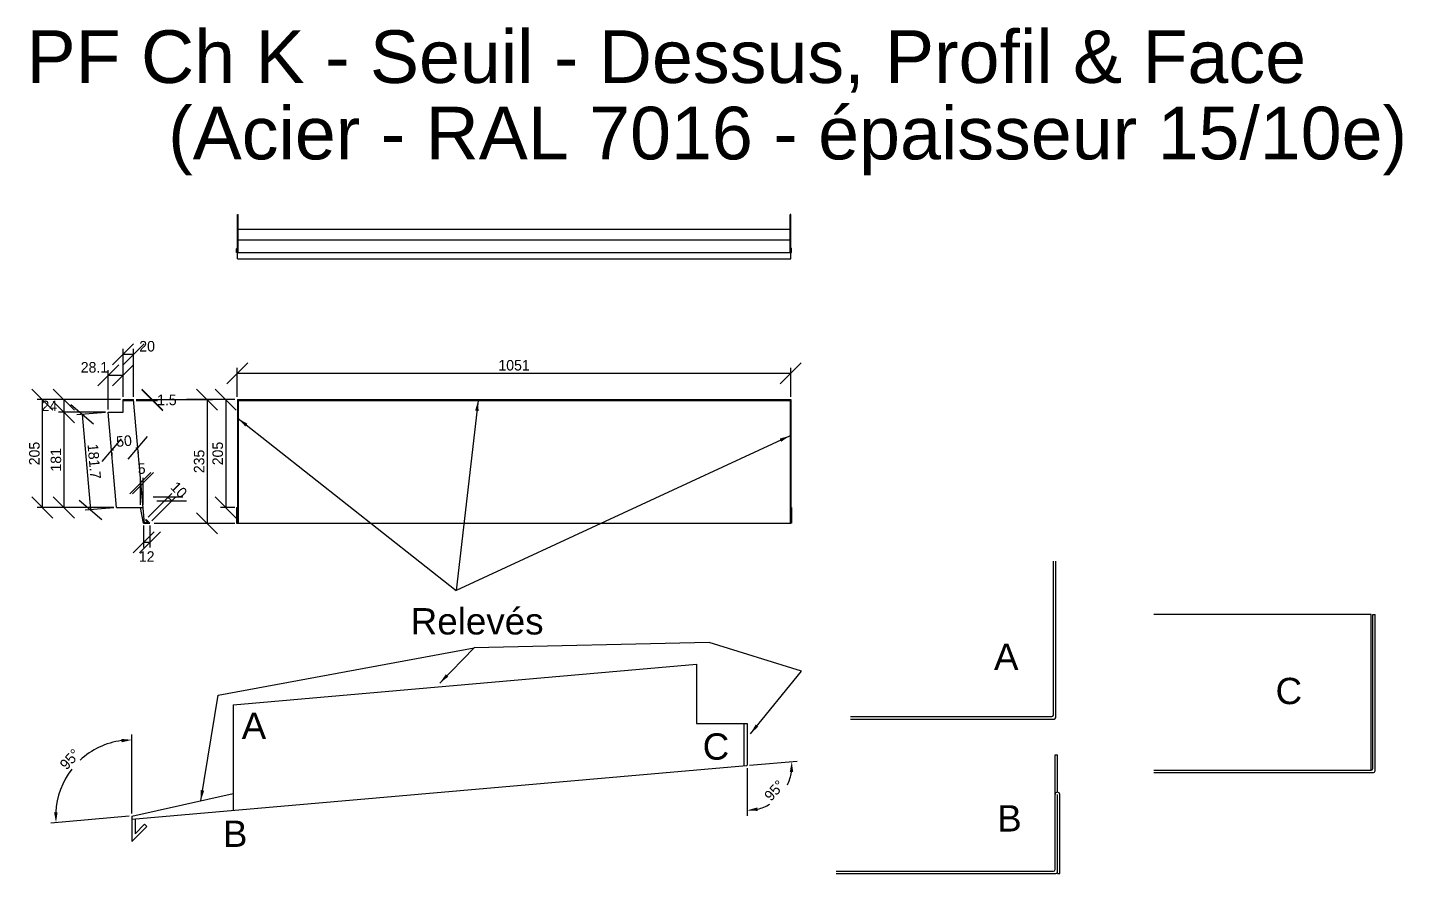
# Model space of a CAD drawing. Header units: millimetres. Extents: x -676 to 20716, y -6551 to 3709.
# Drawn here: x 1611 to 4222, y 2103 to 3709 of the extents above; entities that cross this region are included whole.
import ezdxf

# ---------------------------------------------------------------- set-up
doc = ezdxf.new("R2010")
doc.units = ezdxf.units.MM
doc.layers.get('Defpoints').update_dxf_attribs({"true_color": 0xffffff})
doc.layers.add('0 ... Seuil ... Rectangle', color=5, linetype='Continuous', lineweight=25, true_color=0x0000ff)
doc.layers.add('0 ... Seuil ... Rectangle ... Cotes Angles', color=4, linetype='Continuous', lineweight=25, true_color=0x00ffff)
doc.styles.add('QCADDimTextStyle', font='txt')
doc.styles.add('textstyle25', font='')
doc.styles.add('textstyle26', font='')
doc.styles.add('textstyle27', font='')
doc.styles.add('textstyle28', font='')
doc.styles.add('textstyle29', font='')
doc.styles.add('textstyle30', font='')
doc.styles.add('textstyle31', font='')
doc.styles.add('textstyle32', font='')
doc.styles.add('textstyle33', font='')
doc.styles.get('textstyle25').set_extended_font_data('Liberation Sans')
doc.styles.get('textstyle26').set_extended_font_data('Liberation Sans')
doc.styles.get('textstyle27').set_extended_font_data('Liberation Sans')
doc.styles.get('textstyle28').set_extended_font_data('Liberation Sans')
doc.styles.get('textstyle29').set_extended_font_data('Liberation Sans')
doc.styles.get('textstyle30').set_extended_font_data('Liberation Sans')
doc.styles.get('textstyle31').set_extended_font_data('Liberation Sans')
doc.styles.get('textstyle32').set_extended_font_data('Liberation Sans')
doc.styles.get('textstyle33').set_extended_font_data('Liberation Sans')
doc.dimstyles.new('QCADDimStyle', dxfattribs={"dimtxt": 20, "dimasz": 20, "dimexe": 10, "dimexo": 5, "dimgap": 5, "dimtad": 1, "dimtoh": 1, "dimdec": 4, "dimzin": 0, "dimdsep": 46, "dimtxsty": 'QCADDimTextStyle', "dimcen": 0.09, "dimadec": 0, "dimazin": 0, "dimtfac": 1, "dimtdec": 4, "dimtofl": 0, "dimtmove": 0, "dimatfit": 3, "dimfxl": 1, "dimtolj": 1, "dimtzin": 0, "dimarcsym": 0})

# ---------------------------------------------------------------- blocks, each defined once
blk = doc.blocks.new('*D66')
at = {"layer": '0 ... Seuil ... Rectangle ... Cotes Angles', "color": 0, "lineweight": -2}
for p, q in [((1736.5, 2956.3), (1693.1, 2992.6)), ((1759.4, 2978.4), (1704.9, 2973.6)), ((1714.8, 2974.5), (1730.6, 2793.5)), ((1709, 2811.6), (1752.3, 2775.3)), ((1775.2, 2797.4), (1720.7, 2792.6))]:
    blk.add_line(p, q, dxfattribs=at)
at = {"layer": 'Defpoints', "color": 0}
for p in [(1764.4, 2978.8), (1780.2, 2797.8), (1730.6, 2793.5)]:
    blk.add_point(p, dxfattribs=at)
at = {"layer": '0 ... Seuil ... Rectangle ... Cotes Angles', "color": 0, "insert": (1737.7, 2885.3), "char_height": 20, "attachment_point": 5, "rotation": 275, "style": 'QCADDimTextStyle'}
blk.add_mtext('\\A1;181.7', dxfattribs=at)
blk = doc.blocks.new('*D67')
at = {"layer": '0 ... Seuil ... Rectangle ... Cotes Angles', "color": 0, "lineweight": -2}
for p, q in [((1700.1, 2982.8), (1660.1, 3022.8)), ((1787.5, 3002.8), (1670.1, 3002.8)), ((1680.1, 3002.8), (1680.1, 2978.8)), ((1660.1, 2998.8), (1700.1, 2958.8)), ((1759.4, 2978.8), (1670.1, 2978.8))]:
    blk.add_line(p, q, dxfattribs=at)
at = {"layer": 'Defpoints', "color": 0}
for p in [(1792.5, 3002.8), (1680.1, 2978.8), (1764.4, 2978.8)]:
    blk.add_point(p, dxfattribs=at)
at = {"layer": '0 ... Seuil ... Rectangle ... Cotes Angles', "color": 0, "insert": (1652.6, 2990.8), "char_height": 20, "attachment_point": 5, "style": 'QCADDimTextStyle'}
blk.add_mtext('\\A1;24', dxfattribs=at)
blk = doc.blocks.new('*D68')
at = {"layer": '0 ... Seuil ... Rectangle ... Cotes Angles', "color": 0, "lineweight": -2}
for p, q in [((1700.1, 2958.8), (1660.1, 2998.8)), ((1759.4, 2978.8), (1670.1, 2978.8)), ((1680.1, 2978.8), (1680.1, 2797.8)), ((1660.1, 2817.8), (1700.1, 2777.8)), ((1775.2, 2797.8), (1670.1, 2797.8))]:
    blk.add_line(p, q, dxfattribs=at)
at = {"layer": 'Defpoints', "color": 0}
for p in [(1764.4, 2978.8), (1680.1, 2797.8), (1780.2, 2797.8)]:
    blk.add_point(p, dxfattribs=at)
at = {"layer": '0 ... Seuil ... Rectangle ... Cotes Angles', "color": 0, "insert": (1665.1, 2888.3), "char_height": 20, "attachment_point": 5, "rotation": 90, "style": 'QCADDimTextStyle'}
blk.add_mtext('\\A1;181', dxfattribs=at)
blk = doc.blocks.new('*D69')
at = {"layer": '0 ... Seuil ... Rectangle ... Cotes Angles', "color": 0, "lineweight": -2}
for p, q in [((1817.5, 3002.8), (1858.2, 3002.8)), ((1828.2, 3022.8), (1868.2, 2982.8)), ((1868.2, 2981.3), (1828.2, 3021.3)), ((1817.6, 3001.3), (1858.2, 3001.3))]:
    blk.add_line(p, q, dxfattribs=at)
at = {"layer": 'Defpoints', "color": 0}
for p in [(1812.5, 3002.8), (1812.6, 3001.3), (1848.2, 3001.3)]:
    blk.add_point(p, dxfattribs=at)
at = {"layer": '0 ... Seuil ... Rectangle ... Cotes Angles', "color": 0, "insert": (1875.7, 3002), "char_height": 20, "attachment_point": 5, "style": 'QCADDimTextStyle'}
blk.add_mtext('\\A1;1.5', dxfattribs=at)
blk = doc.blocks.new('*D70')
at = {"layer": '0 ... Seuil ... Rectangle ... Cotes Angles', "color": 0, "lineweight": -2}
for p, q in [((1788.8, 2928.4), (1752.5, 2885.1)), ((1802.3, 2889.4), (1838.7, 2932.8)), ((1770.7, 2906.7), (1774.5, 2907.1)), ((1771.1, 2902.3), (1771.5, 2896.8)), ((1820.5, 2911.1), (1816.7, 2910.8)), ((1820.9, 2906.7), (1821.3, 2901.1))]:
    blk.add_line(p, q, dxfattribs=at)
at = {"layer": 'Defpoints', "color": 0}
for p in [(1770.6, 2907.3), (1820.4, 2911.6), (1820.5, 2911.1)]:
    blk.add_point(p, dxfattribs=at)
at = {"layer": '0 ... Seuil ... Rectangle ... Cotes Angles', "color": 0, "insert": (1794.3, 2923.9), "char_height": 20, "attachment_point": 5, "rotation": 5, "style": 'QCADDimTextStyle'}
blk.add_mtext('\\A1;50', dxfattribs=at)
blk = doc.blocks.new('*D71')
at = {"layer": '0 ... Seuil ... Rectangle ... Cotes Angles', "color": 0, "lineweight": -2}
for p, q in [((1817.5, 3002.8), (1962.1, 3002.8)), ((1972.1, 2982.8), (1932.1, 3022.8)), ((1952.1, 3002.8), (1952.1, 2767.8)), ((1851.6, 2767.8), (1962.1, 2767.8)), ((1932.1, 2787.8), (1972.1, 2747.8))]:
    blk.add_line(p, q, dxfattribs=at)
at = {"layer": 'Defpoints', "color": 0}
for p in [(1812.5, 3002.8), (1846.6, 2767.8), (1952.1, 2767.8)]:
    blk.add_point(p, dxfattribs=at)
at = {"layer": '0 ... Seuil ... Rectangle ... Cotes Angles', "color": 0, "insert": (1937.1, 2885.3), "char_height": 20, "attachment_point": 5, "rotation": 90, "style": 'QCADDimTextStyle'}
blk.add_mtext('\\A1;235', dxfattribs=at)
blk = doc.blocks.new('*D72')
at = {"layer": '0 ... Seuil ... Rectangle ... Cotes Angles', "color": 0, "lineweight": -2}
for p, q in [((1840, 2779.4), (1884.9, 2824.3)), ((1847, 2772.3), (1892, 2817.3)), ((1906.1, 2817.3), (1849.5, 2817.3)), ((1856.6, 2810.2), (1913.2, 2810.2)), ((1877.8, 2817.3), (1884.9, 2810.2))]:
    blk.add_line(p, q, dxfattribs=at)
at = {"layer": 'Defpoints', "color": 0}
for p in [(1884.9, 2810.2), (1836.4, 2775.9), (1843.5, 2768.8)]:
    blk.add_point(p, dxfattribs=at)
at = {"layer": '0 ... Seuil ... Rectangle ... Cotes Angles', "color": 0, "insert": (1898.5, 2831.4), "char_height": 20, "attachment_point": 5, "rotation": 315, "style": 'QCADDimTextStyle'}
blk.add_mtext('\\A1;10', dxfattribs=at)
blk = doc.blocks.new('*D73')
at = {"layer": '0 ... Seuil ... Rectangle ... Cotes Angles', "color": 0, "lineweight": -2}
for p, q in [((1851.5, 2751.9), (1811.5, 2711.9)), ((1823.5, 2711.9), (1863.5, 2751.9)), ((1831.5, 2763.8), (1831.5, 2721.9)), ((1843.5, 2763.8), (1843.5, 2721.9)), ((1831.5, 2731.9), (1843.5, 2731.9))]:
    blk.add_line(p, q, dxfattribs=at)
at = {"layer": 'Defpoints', "color": 0}
for p in [(1831.5, 2768.8), (1843.5, 2768.8), (1843.5, 2731.9)]:
    blk.add_point(p, dxfattribs=at)
at = {"layer": '0 ... Seuil ... Rectangle ... Cotes Angles', "color": 0, "insert": (1837.4, 2704.7), "char_height": 20, "attachment_point": 5, "style": 'QCADDimTextStyle'}
blk.add_mtext('\\A1;12', dxfattribs=at)
blk = doc.blocks.new('*D74')
at = {"layer": '0 ... Seuil ... Rectangle ... Cotes Angles', "color": 0, "lineweight": -2}
for p, q in [((2007.4, 2982.8), (1967.4, 3022.8)), ((2004.5, 3002.8), (1977.4, 3002.8)), ((1987.4, 3002.8), (1987.4, 2797.8)), ((1967.4, 2817.8), (2007.4, 2777.8)), ((2004.5, 2797.8), (1977.4, 2797.8))]:
    blk.add_line(p, q, dxfattribs=at)
at = {"layer": 'Defpoints', "color": 0}
for p in [(2009.5, 3002.8), (1987.4, 2797.8), (2009.5, 2797.8)]:
    blk.add_point(p, dxfattribs=at)
at = {"layer": '0 ... Seuil ... Rectangle ... Cotes Angles', "color": 0, "insert": (1972.4, 2900.3), "char_height": 20, "attachment_point": 5, "rotation": 90, "style": 'QCADDimTextStyle'}
blk.add_mtext('\\A1;205', dxfattribs=at)
blk = doc.blocks.new('*D75')
at = {"layer": '0 ... Seuil ... Rectangle ... Cotes Angles', "color": 0, "lineweight": -2}
for p, q in [((2029.5, 3072.8), (1989.5, 3032.8)), ((2009.5, 3007.8), (2009.5, 3062.8)), ((3040.5, 3032.8), (3080.5, 3072.8)), ((3060.5, 3007.8), (3060.5, 3062.8)), ((2009.5, 3052.8), (3060.5, 3052.8))]:
    blk.add_line(p, q, dxfattribs=at)
at = {"layer": 'Defpoints', "color": 0}
for p in [(3060.5, 3052.8), (2009.5, 3002.8), (3060.5, 3002.8)]:
    blk.add_point(p, dxfattribs=at)
at = {"layer": '0 ... Seuil ... Rectangle ... Cotes Angles', "color": 0, "insert": (2535, 3067.8), "char_height": 20, "attachment_point": 5, "style": 'QCADDimTextStyle'}
blk.add_mtext('\\A1;1051', dxfattribs=at)
blk = doc.blocks.new('*D76')
at = {"layer": '0 ... Seuil ... Rectangle ... Cotes Angles', "color": 0, "lineweight": -2}
for p, q in [((1659.2, 2982.8), (1619.2, 3022.8)), ((1787.5, 3002.8), (1629.2, 3002.8)), ((1639.2, 3002.8), (1639.2, 2797.8)), ((1619.2, 2817.8), (1659.2, 2777.8)), ((1775.2, 2797.8), (1629.2, 2797.8))]:
    blk.add_line(p, q, dxfattribs=at)
at = {"layer": 'Defpoints', "color": 0}
for p in [(1792.5, 3002.8), (1639.2, 2797.8), (1780.2, 2797.8)]:
    blk.add_point(p, dxfattribs=at)
at = {"layer": '0 ... Seuil ... Rectangle ... Cotes Angles', "color": 0, "insert": (1624.2, 2900.3), "char_height": 20, "attachment_point": 5, "rotation": 90, "style": 'QCADDimTextStyle'}
blk.add_mtext('\\A1;205', dxfattribs=at)
blk = doc.blocks.new('*D77')
at = {"layer": '0 ... Seuil ... Rectangle ... Cotes Angles', "color": 0, "lineweight": -2}
for p, q in [((1809.4, 2216.7), (1809.4, 2366.5)), ((1804.4, 2211.3), (1655.2, 2198.2))]:
    blk.add_line(p, q, dxfattribs=at)
for start, end in [(97.9211, 132.8517), (142.1483, 177.0789)]:
    blk.add_arc((1809.4, 2211.7), 144.8, start, end, dxfattribs=at)
at = {"layer": '0 ... Seuil ... Rectangle ... Cotes Angles', "color": 0}
for points in [[(1789.7, 2351.8), (1789.2, 2358.4), (1809.4, 2356.5)], [(1661.5, 2219), (1668.2, 2219.1), (1665.2, 2199.1)]]:
    blk.add_solid(points, dxfattribs=at)
at = {"layer": 'Defpoints', "color": 0}
for p in [(1733.4, 2334.9), (2001.4, 2228.5), (1809.4, 2211.7), (1809.4, 2211.7), (1809.4, 2163.7)]:
    blk.add_point(p, dxfattribs=at)
at = {"layer": '0 ... Seuil ... Rectangle ... Cotes Angles', "color": 0, "insert": (1691.6, 2319.6), "char_height": 20, "attachment_point": 5, "rotation": 47.5, "style": 'QCADDimTextStyle'}
blk.add_mtext('\\A1;95%%d', dxfattribs=at)
blk = doc.blocks.new('*D78')
at = {"layer": '0 ... Seuil ... Rectangle ... Cotes Angles', "color": 0, "lineweight": -2}
for p, q in [((2977.4, 2302.9), (2977.4, 2212.5)), ((2982.4, 2308.3), (3072.4, 2316.2))]:
    blk.add_line(p, q, dxfattribs=at)
for start, end in [(334.5352, 351.5408), (283.4592, 300.4648)]:
    blk.add_arc((2977.4, 2307.9), 85.3, start, end, dxfattribs=at)
at = {"layer": '0 ... Seuil ... Rectangle ... Cotes Angles', "color": 0}
for points in [[(3065.1, 2295.2), (3058.5, 2295.4), (3062.4, 2315.3)], [(2996.9, 2228.2), (2997.7, 2221.6), (2977.4, 2222.5)]]:
    blk.add_solid(points, dxfattribs=at)
at = {"layer": 'Defpoints', "color": 0}
for p in [(2977.4, 2387.9), (2976.5, 2307.8), (2977.4, 2308.8), (3022.2, 2235.2), (1815.4, 2206.2)]:
    blk.add_point(p, dxfattribs=at)
at = {"layer": '0 ... Seuil ... Rectangle ... Cotes Angles', "color": 0, "insert": (3029.3, 2260.3), "char_height": 20, "attachment_point": 5, "rotation": 47.5, "style": 'QCADDimTextStyle'}
blk.add_mtext('\\A1;95%%d', dxfattribs=at)
blk = doc.blocks.new('*D79')
at = {"layer": '0 ... Seuil ... Rectangle ... Cotes Angles', "color": 0, "lineweight": -2}
for p, q in [((1805.4, 2824), (1845.4, 2864)), ((1850.4, 2864), (1810.4, 2824)), ((1825.4, 2802.8), (1825.4, 2854)), ((1830.4, 2802.8), (1830.4, 2854))]:
    blk.add_line(p, q, dxfattribs=at)
at = {"layer": 'Defpoints', "color": 0}
for p in [(1830.4, 2844), (1825.4, 2797.8), (1830.4, 2797.8)]:
    blk.add_point(p, dxfattribs=at)
at = {"layer": '0 ... Seuil ... Rectangle ... Cotes Angles', "color": 0, "insert": (1827.9, 2871.5), "char_height": 20, "attachment_point": 5, "style": 'QCADDimTextStyle'}
blk.add_mtext('\\A1;5', dxfattribs=at)
blk = doc.blocks.new('*D80')
at = {"layer": '0 ... Seuil ... Rectangle ... Cotes Angles', "color": 0, "lineweight": -2}
for p, q in [((1812.5, 3108.9), (1772.5, 3068.9)), ((1792.5, 3068.9), (1832.5, 3108.9)), ((1792.5, 3007.8), (1792.5, 3098.9)), ((1792.5, 3088.9), (1812.5, 3088.9)), ((1812.5, 3007.8), (1812.5, 3098.9))]:
    blk.add_line(p, q, dxfattribs=at)
at = {"layer": 'Defpoints', "color": 0}
for p in [(1812.5, 3088.9), (1792.5, 3002.8), (1812.5, 3002.8)]:
    blk.add_point(p, dxfattribs=at)
at = {"layer": '0 ... Seuil ... Rectangle ... Cotes Angles', "color": 0, "insert": (1838.2, 3103.9), "char_height": 20, "attachment_point": 5, "style": 'QCADDimTextStyle'}
blk.add_mtext('\\A1;20', dxfattribs=at)
blk = doc.blocks.new('*D81')
at = {"layer": '0 ... Seuil ... Rectangle ... Cotes Angles', "color": 0, "lineweight": -2}
for p, q in [((1784.4, 3068.9), (1744.4, 3028.9)), ((1764.4, 2983.8), (1764.4, 3058.9)), ((1772.5, 3028.9), (1812.5, 3068.9)), ((1792.5, 3007.8), (1792.5, 3058.9)), ((1764.4, 3048.9), (1792.5, 3048.9))]:
    blk.add_line(p, q, dxfattribs=at)
at = {"layer": 'Defpoints', "color": 0}
for p in [(1792.5, 3048.9), (1792.5, 3002.8), (1764.4, 2978.8)]:
    blk.add_point(p, dxfattribs=at)
at = {"layer": '0 ... Seuil ... Rectangle ... Cotes Angles', "color": 0, "insert": (1738.2, 3063.9), "char_height": 20, "attachment_point": 5, "style": 'QCADDimTextStyle'}
blk.add_mtext('\\A1;28.1', dxfattribs=at)

msp = doc.modelspace()

# ---------------------------------------------------------------- linework, layer by layer
at = {"layer": '0 ... Seuil ... Rectangle'}
for p, q in [((2009.53, 3283.28), (2009.53, 3354.42)), ((2009.53, 3354.42), (2011.03, 3354.42)), ((2011.03, 3282.28), (2011.03, 3354.42)), ((3059.03, 3282.28), (3059.03, 3354.42)), ((3060.53, 3354.42), (3059.03, 3354.42)), ((3060.53, 3283.28), (3060.53, 3354.42)), ((2011.03, 3326.32), (3059.03, 3326.32)), ((2009.03, 3290), (2009.53, 3290)), ((2009.53, 3290), (2010.03, 3290)), ((2011.03, 3306.32), (3059.03, 3306.32)), ((3060.03, 3290), (3060.53, 3290)), ((3061.03, 3290), (3060.53, 3290)), ((2008.03, 3282.28), (2008.03, 3289)), ((2009.53, 3282.28), (2008.03, 3282.28)), ((2009.53, 3270.28), (2009.53, 3283.28)), ((2009.53, 3270.28), (3060.53, 3270.28)), ((2010.53, 3282.28), (3059.53, 3282.28)), ((2011.03, 3282.28), (2011.03, 3289)), ((3059.03, 3282.28), (3059.03, 3289)), ((3060.53, 3270.28), (3060.53, 3283.28)), ((3060.53, 3282.28), (3062.03, 3282.28)), ((3060.53, 3282.28), (3062.03, 3282.28)), ((3062.03, 3282.28), (3062.03, 3289)), ((1792.45, 3002.79), (1812.45, 3002.79)), ((1792.45, 2978.79), (1792.45, 3002.79)), ((1833.01, 2767.79), (1812.45, 3002.79)), ((2009.53, 3002.79), (3060.53, 3002.79)), ((2009.53, 3002.79), (2009.53, 2767.79)), ((3060.53, 3002.79), (3060.53, 2767.79)), ((1780.2, 2797.79), (1764.36, 2978.79)), ((1764.36, 2978.79), (1792.45, 2978.79)), ((1792.45, 3001.29), (1812.58, 3001.29)), ((2009.53, 3001.29), (3060.53, 3001.29)), ((2011.03, 3001.29), (2011.03, 2767.79)), ((3059.03, 3001.29), (3059.03, 2767.79)), ((1819.11, 2909.48), (1818.98, 2910.97)), ((1780.2, 2797.79), (1830.39, 2797.79)), ((1831.51, 2767.79), (1825.37, 2797.79)), ((2008.03, 2797.79), (2011.03, 2797.79)), ((2008.03, 2797.79), (2008.03, 2767.79)), ((3059.03, 2797.79), (3062.03, 2797.79)), ((3062.03, 2797.79), (3062.03, 2767.79)), ((1831.51, 2767.79), (1843.51, 2767.79)), ((1832.88, 2769.29), (1839.88, 2769.29)), ((1835.37, 2773.8), (1836.43, 2774.86)), ((1835.37, 2773.8), (1839.88, 2769.29)), ((1836.43, 2774.86), (1843.51, 2767.79)), ((2008.03, 2767.79), (2009.53, 2767.79)), ((2009.53, 2767.79), (3060.53, 2767.79)), ((3062.03, 2767.79), (3060.53, 2767.79)), ((3559.13, 2403.61), (3559.13, 2696.11)), ((3563.63, 2399.11), (3563.63, 2696.11)), ((4162.61, 2594.46), (3750.11, 2594.46)), ((4162.61, 2298.96), (4162.61, 2594.46)), ((4165.61, 2301.96), (4165.61, 2594.46)), ((4165.61, 2594.46), (4170.11, 2594.46)), ((4170.11, 2297.46), (4170.11, 2594.46)), ((2001.41, 2423.23), (2881.41, 2500.22)), ((2881.41, 2500.22), (2881.41, 2387.86)), ((2001.41, 2423.23), (2001.41, 2222.47)), ((2881.41, 2387.86), (2977.41, 2387.86)), ((2971.41, 2387.86), (2971.41, 2307.33)), ((2977.41, 2387.86), (2977.41, 2308.77)), ((3173.63, 2400.61), (3556.13, 2400.61)), ((3173.63, 2396.11), (3560.63, 2396.11)), ((3562.29, 2252.72), (3562.29, 2328.14)), ((3562.29, 2328.14), (3566.79, 2328.14)), ((3566.79, 2257.22), (3566.79, 2328.14)), ((1809.41, 2205.67), (2976.5, 2307.78)), ((3750.11, 2298.96), (4162.61, 2298.96)), ((3750.11, 2294.46), (4167.11, 2294.46)), ((1809.41, 2211.69), (2001.41, 2254.59)), ((3562.29, 2110.22), (3562.29, 2252.72)), ((3566.79, 2102.72), (3566.79, 2252.72)), ((3571.29, 2102.72), (3571.29, 2252.72)), ((1809.41, 2211.69), (1809.41, 2163.69)), ((1815.41, 2206.2), (1815.41, 2178.18)), ((1833.45, 2196.22), (1815.41, 2178.18)), ((1833.45, 2196.22), (1837.69, 2191.98)), ((1837.69, 2191.98), (1809.41, 2163.69)), ((3146.79, 2107.22), (3559.29, 2107.22)), ((3146.79, 2102.72), (3563.79, 2102.72)), ((3566.79, 2102.72), (3571.29, 2102.72))]:
    msp.add_line(p, q, dxfattribs=at)
for centre, radius, start, end in [((2009.03, 3289), 1, 90, 180), ((2010.03, 3289), 1, 0, 90), ((3060.03, 3289), 1, 90, 180), ((3061.03, 3289), 1, 0, 90), ((2010.53, 3283.28), 1, 180, 270), ((3059.53, 3283.28), 1, 270, 0), ((3556.13, 2403.61), 3, 270, 0), ((3560.63, 2399.11), 3, 270, 0), ((2976.41, 2308.77), 1, 275, 0), ((4162.61, 2301.96), 3, 270, 0), ((4167.11, 2297.46), 3, 270, 0), ((3566.79, 2252.72), 4.5, 0, 180), ((3559.29, 2110.22), 3, 270, 0), ((3563.79, 2105.72), 3, 270, 0)]:
    msp.add_arc(centre, radius, start, end, dxfattribs=at)
at = {"layer": '0 ... Seuil ... Rectangle ... Cotes Angles'}
for p, q in [((2004.53, 3002.79), (1912.96, 3002.79)), ((1912.96, 2767.79), (2004.53, 2767.79))]:
    msp.add_line(p, q, dxfattribs=at)

# ---------------------------------------------------------------- texts
at = {"layer": '0 ... Seuil ... Rectangle ... Cotes Angles', "attachment_point": 1}
for s, insert, char_height, style in [('PF Ch K - Seuil - Dessus, Profil & Face\\P', (1609.33, 3704.06), 100, 'textstyle33'), ('(Acier - RAL 7016 - épaisseur 15/10e)', (1878.24, 3558.87), 100, 'textstyle25'), ('Relevés', (2338.73, 2606.67), 50, 'textstyle26'), ('A', (3446.33, 2539.41), 50, 'textstyle32'), ('C', (3981.04, 2474.35), 50, 'textstyle31'), ('A', (2017.76, 2408.21), 50, 'textstyle27'), ('C', (2893.12, 2368.87), 50, 'textstyle30'), ('B', (3452.43, 2232.42), 50, 'textstyle29'), ('B', (1982.18, 2203.2), 50, 'textstyle28')]:
    msp.add_mtext(s, dxfattribs=dict(at, insert=insert, char_height=char_height, style=style))

# ---------------------------------------------------------------- dimensions: what is measured, and where the dimension line sits
at = {"layer": '0 ... Seuil ... Rectangle ... Cotes Angles'}
for base, p1, p2, angle, picture, middle in [((1812.45, 3088.87), (1792.45, 3002.79), (1812.45, 3002.79), 360, '*D80', (1838.24, 3103.87)), ((1820.47, 2911.1), (1770.62, 2907.28), (1820.43, 2911.64), 5, '*D70', (1794.26, 2923.87)), ((1884.9, 2810.18), (1836.43, 2775.86), (1843.51, 2768.79), 315, '*D72', (1898.46, 2831.42)), ((1843.51, 2731.93), (1831.51, 2768.79), (1843.51, 2768.79), 0, '*D73', (1837.39, 2704.67))]:
    dim = msp.add_linear_dim(base=base, p1=p1, p2=p2, angle=angle, dimstyle='QCADDimStyle', override={"dimtxt": 20, "dimasz": 20, "dimexe": 10, "dimexo": 5, "dimgap": 5, "dimdec": 1, "dimzin": 8, "dimtsz": 20, "dimclrd": 0, "dimclre": 0, "dimclrt": 0, "dimazin": 2, "dimtmove": 2}, dxfattribs=at)
    dim.commit()
    dim.dimension.update_dxf_attribs({"geometry": picture, "text_midpoint": middle, "dimtype": 161})
dim = msp.add_linear_dim(base=(1792.45, 3048.87), p1=(1764.36, 2978.79), p2=(1792.45, 3002.79), dimstyle='QCADDimStyle', override={"dimtxt": 20, "dimasz": 20, "dimexe": 10, "dimexo": 5, "dimgap": 5, "dimdec": 1, "dimzin": 8, "dimtsz": 20, "dimclrd": 0, "dimclre": 0, "dimclrt": 0, "dimazin": 2, "dimtmove": 2}, dxfattribs=at)
dim.commit()
dim.dimension.update_dxf_attribs({"geometry": '*D81', "text_midpoint": (1738.24, 3063.87), "dimtype": 160})
for p1, p2, distance, picture, middle in [((2009.53, 3002.79), (3060.53, 3002.79), 50.02, '*D75', (2535.03, 3067.81)), ((2009.53, 3002.79), (2009.53, 2797.79), -22.11, '*D74', (1972.42, 2900.29)), ((1764.36, 2978.79), (1780.2, 2797.79), -49.73, '*D66', (1737.67, 2885.26)), ((1825.37, 2797.79), (1830.39, 2797.79), 46.19, '*D79', (1827.88, 2871.48))]:
    dim = msp.add_aligned_dim(p1=p1, p2=p2, distance=distance, dimstyle='QCADDimStyle', override={"dimtxt": 20, "dimasz": 20, "dimexe": 10, "dimexo": 5, "dimgap": 5, "dimdec": 1, "dimzin": 8, "dimtsz": 20, "dimclrd": 0, "dimclre": 0, "dimclrt": 0, "dimazin": 2, "dimtmove": 2}, dxfattribs=at)
    dim.commit()
    dim.dimension.update_dxf_attribs({"geometry": picture, "text_midpoint": middle})
for base, p1, p2, picture, middle in [((1639.19, 2797.79), (1792.45, 3002.79), (1780.2, 2797.79), '*D76', (1624.19, 2900.29)), ((1680.09, 2978.79), (1792.45, 3002.79), (1764.36, 2978.79), '*D67', (1652.59, 2990.79)), ((1848.24, 3001.29), (1812.45, 3002.79), (1812.58, 3001.29), '*D69', (1875.74, 3002.04)), ((1952.13, 2767.79), (1812.45, 3002.79), (1846.57, 2767.79), '*D71', (1937.13, 2885.29)), ((1680.09, 2797.79), (1764.36, 2978.79), (1780.2, 2797.79), '*D68', (1665.09, 2888.29))]:
    dim = msp.add_linear_dim(base=base, p1=p1, p2=p2, angle=90, dimstyle='QCADDimStyle', override={"dimtxt": 20, "dimasz": 20, "dimexe": 10, "dimexo": 5, "dimgap": 5, "dimdec": 1, "dimzin": 8, "dimtsz": 20, "dimclrd": 0, "dimclre": 0, "dimclrt": 0, "dimazin": 2, "dimtmove": 2}, dxfattribs=at)
    dim.commit()
    dim.dimension.update_dxf_attribs({"geometry": picture, "text_midpoint": middle})
for base, line1, line2, picture, middle in [((3022.21, 2235.23), ((1815.41, 2206.2), (2976.5, 2307.78)), ((2977.41, 2308.77), (2977.41, 2387.86)), '*D78', (3029.27, 2260.34)), ((1733.4, 2334.92), ((2001.41, 2228.49), (1809.41, 2211.69)), ((1809.41, 2211.69), (1809.41, 2163.69)), '*D77', (1691.61, 2319.64))]:
    dim = msp.add_angular_dim_2l(base=base, line1=line1, line2=line2, dimstyle='QCADDimStyle', override={"dimtxt": 20, "dimasz": 20, "dimexe": 10, "dimexo": 5, "dimgap": 5, "dimdec": 1, "dimzin": 8, "dimtsz": 20, "dimclrd": 0, "dimclre": 0, "dimclrt": 0, "dimazin": 2, "dimtmove": 2}, dxfattribs=at)
    dim.commit()
    dim.dimension.update_dxf_attribs({"geometry": picture, "text_midpoint": middle, "dimtype": 162})

# ---------------------------------------------------------------- leaders
for points in [[(2466.68, 3001.29), (2425.34, 2639.93)], [(2011.03, 2966.7), (2425.34, 2639.93)], [(3059.03, 2934.1), (2425.34, 2639.93)], [(2983.74, 2368.08), (3080.69, 2487.24), (2905.36, 2541.14), (2459.4, 2531.21)], [(1940.11, 2240.89), (1973.29, 2441.27), (2459.4, 2531.21)], [(2393.75, 2464.36), (2459.4, 2531.21)]]:
    msp.add_leader(points, dimstyle='QCADDimStyle', dxfattribs=at)

doc.saveas('drawing.dxf')
